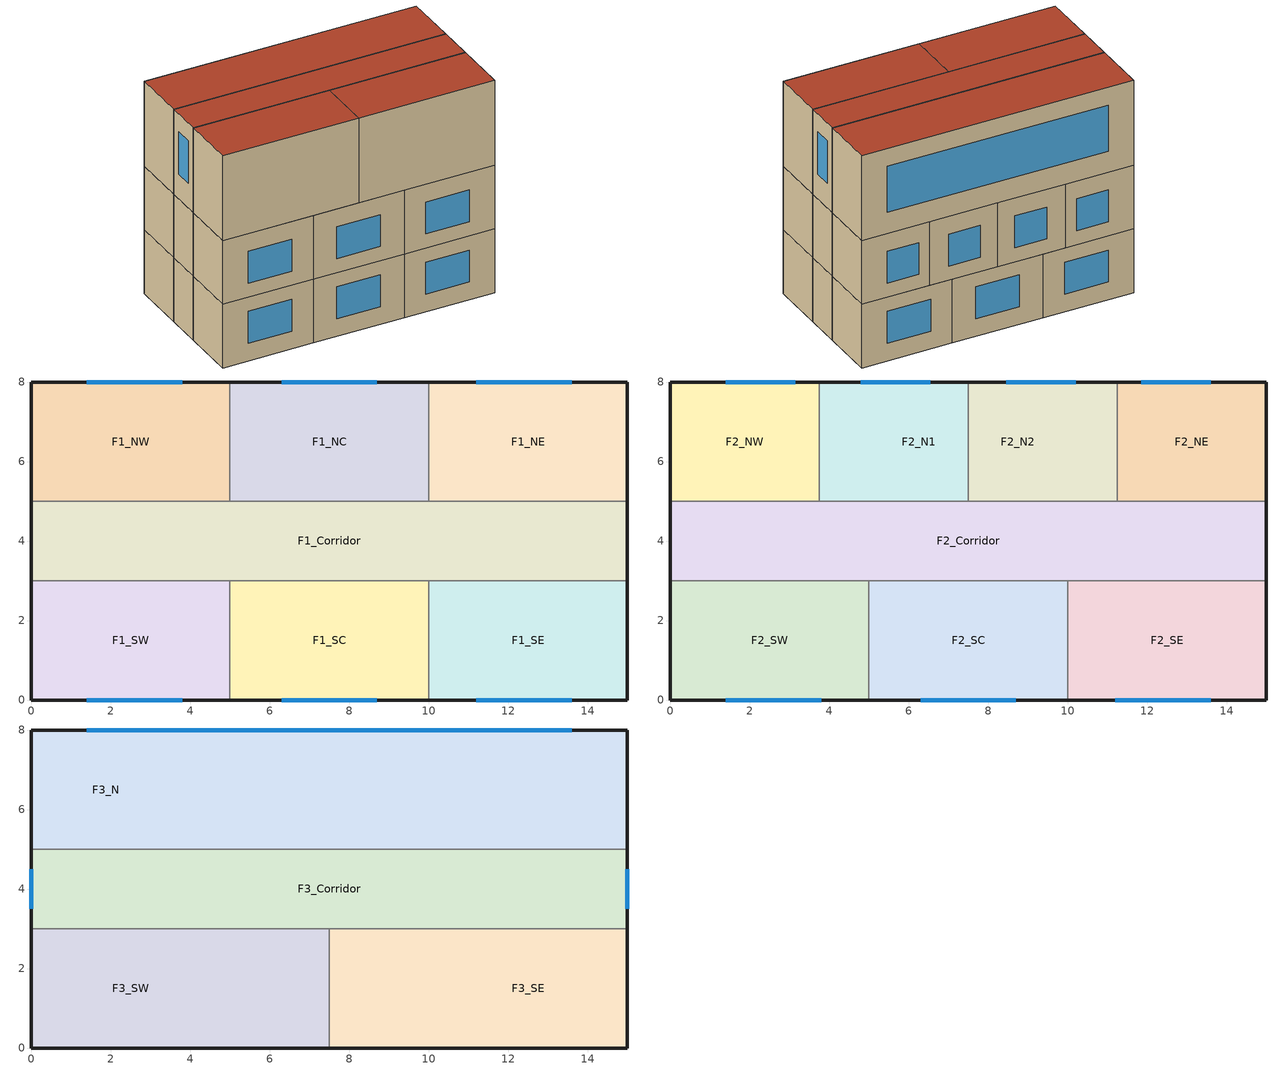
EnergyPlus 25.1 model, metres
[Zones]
F1_SW
 floor ground (Default_GroundFloor): 0,0 0,3 5,3 5,0 z0
 wall outside (Default_Ext_Wall): 0,3 0,0 5,0 z0:3.6
 wall to F1_SC (Default_Int_Wall): 5,0 5,3 z0:3.6
 wall to F1_Corridor (Default_Int_Wall): 5,3 0,3 z0:3.6
 window (Default_Window): 1.4,0 3.8,0 z1:2.8
F1_SC
 floor ground (Default_GroundFloor): 5,0 5,3 10,3 10,0 z0
 wall outside (Default_Ext_Wall): 5,0 10,0 z0:3.6
 wall to F1_SE (Default_Int_Wall): 10,0 10,3 z0:3.6
 wall to F1_Corridor (Default_Int_Wall): 10,3 5,3 z0:3.6
 window (Default_Window): 6.3,0 8.7,0 z1:2.8
F1_SE
 floor ground (Default_GroundFloor): 10,0 10,3 15,3 15,0 z0
 wall outside (Default_Ext_Wall): 10,0 15,0 15,3 z0:3.6
 wall to F1_Corridor (Default_Int_Wall): 15,3 10,3 z0:3.6
 window (Default_Window): 11.2,0 13.6,0 z1:2.8
F1_Corridor
 floor ground (Default_GroundFloor): 0,3 0,5 15,5 15,3 z0
 wall outside (Default_Ext_Wall): 15,3 15,5 / 0,5 0,3 z0:3.6
 wall to F1_NW (Default_Int_Wall): 5,5 0,5 z0:3.6
 wall to F1_NC (Default_Int_Wall): 10,5 5,5 z0:3.6
 wall to F1_NE (Default_Int_Wall): 15,5 10,5 z0:3.6
F1_NW
 floor ground (Default_GroundFloor): 0,5 0,8 5,8 5,5 z0
 wall outside (Default_Ext_Wall): 5,8 0,8 0,5 z0:3.6
 wall to F1_NC (Default_Int_Wall): 5,5 5,8 z0:3.6
 window (Default_Window): 3.8,8 1.4,8 z1:2.8
F1_NC
 floor ground (Default_GroundFloor): 5,5 5,8 10,8 10,5 z0
 wall outside (Default_Ext_Wall): 10,8 5,8 z0:3.6
 wall to F1_NE (Default_Int_Wall): 10,5 10,8 z0:3.6
 window (Default_Window): 8.7,8 6.3,8 z1:2.8
F1_NE
 floor ground (Default_GroundFloor): 10,5 10,8 15,8 15,5 z0
 wall outside (Default_Ext_Wall): 15,5 15,8 10,8 z0:3.6
 window (Default_Window): 13.6,8 11.2,8 z1:2.8
F2_SW
 floor to F1_SW (Cons_InterFloor): 0,0 0,3 5,3 5,0 z3.6
 wall outside (Default_Ext_Wall): 0,3 0,0 5,0 z3.6:7.2
 wall to F2_SC (Default_Int_Wall): 5,0 5,3 z3.6:7.2
 wall to F2_Corridor (Default_Int_Wall): 5,3 0,3 z3.6:7.2
 window (Default_Window): 1.4,0 3.8,0 z4.4:6.2
F2_SC
 floor to F1_SC (Cons_InterFloor): 5,0 5,3 10,3 10,0 z3.6
 wall outside (Default_Ext_Wall): 5,0 10,0 z3.6:7.2
 wall to F2_SE (Default_Int_Wall): 10,0 10,3 z3.6:7.2
 wall to F2_Corridor (Default_Int_Wall): 10,3 5,3 z3.6:7.2
 window (Default_Window): 6.3,0 8.7,0 z4.4:6.2
F2_SE
 floor to F1_SE (Cons_InterFloor): 10,0 10,3 15,3 15,0 z3.6
 wall outside (Default_Ext_Wall): 10,0 15,0 15,3 z3.6:7.2
 wall to F2_Corridor (Default_Int_Wall): 15,3 10,3 z3.6:7.2
 window (Default_Window): 11.2,0 13.6,0 z4.4:6.2
F2_Corridor
 floor to F1_Corridor (Cons_InterFloor): 0,3 0,5 15,5 15,3 z3.6
 wall outside (Default_Ext_Wall): 15,3 15,5 / 0,5 0,3 z3.6:7.2
 wall to F2_NW (Default_Int_Wall): 3.75,5 0,5 z3.6:7.2
 wall to F2_N1 (Default_Int_Wall): 7.5,5 3.75,5 z3.6:7.2
 wall to F2_N2 (Default_Int_Wall): 11.25,5 7.5,5 z3.6:7.2
 wall to F2_NE (Default_Int_Wall): 15,5 11.25,5 z3.6:7.2
F2_NW
 floor to F1_NW (Cons_InterFloor): 0,5 0,8 3.75,8 3.75,5 z3.6
 wall outside (Default_Ext_Wall): 3.75,8 0,8 0,5 z3.6:7.2
 wall to F2_N1 (Default_Int_Wall): 3.75,5 3.75,8 z3.6:7.2
 window (Default_Window): 3.15,8 1.4,8 z4.4:6.2
F2_N1
 floor to F1_NW (Cons_InterFloor): 3.75,5 3.75,8 5,8 5,5 z3.6
 floor to F1_NC (Cons_InterFloor): 5,5 5,8 7.5,8 7.5,5 z3.6
 wall outside (Default_Ext_Wall): 7.5,8 3.75,8 z3.6:7.2
 wall to F2_N2 (Default_Int_Wall): 7.5,5 7.5,8 z3.6:7.2
 window (Default_Window): 6.55,8 4.8,8 z4.4:6.2
F2_N2
 floor to F1_NC (Cons_InterFloor): 7.5,5 7.5,8 10,8 10,5 z3.6
 floor to F1_NE (Cons_InterFloor): 10,5 10,8 11.25,8 11.25,5 z3.6
 wall outside (Default_Ext_Wall): 11.25,8 7.5,8 z3.6:7.2
 wall to F2_NE (Default_Int_Wall): 11.25,5 11.25,8 z3.6:7.2
 window (Default_Window): 10.2,8 8.45,8 z4.4:6.2
F2_NE
 floor to F1_NE (Cons_InterFloor): 11.25,5 11.25,8 15,8 15,5 z3.6
 wall outside (Default_Ext_Wall): 15,5 15,8 11.25,8 z3.6:7.2
 window (Default_Window): 13.6,8 11.85,8 z4.4:6.2
F3_SW
 floor to F2_SW (Cons_InterFloor): 0,0 0,3 5,3 5,0 z7.2
 floor to F2_SC (Cons_InterFloor): 5,0 5,3 7.5,3 7.5,0 z7.2
 wall outside (Default_Ext_Wall): 0,3 0,0 7.5,0 z7.2:12
 wall to F3_SE (Default_Int_Wall): 7.5,0 7.5,3 z7.2:12
 wall to F3_Corridor (Default_Int_Wall): 7.5,3 0,3 z7.2:12
 roof outside (Default_Roof): 0,3 0,0 7.5,0 7.5,3 z12
F3_SE
 floor to F2_SC (Cons_InterFloor): 7.5,0 7.5,3 10,3 10,0 z7.2
 floor to F2_SE (Cons_InterFloor): 10,0 10,3 15,3 15,0 z7.2
 wall outside (Default_Ext_Wall): 7.5,0 15,0 15,3 z7.2:12
 wall to F3_Corridor (Default_Int_Wall): 15,3 7.5,3 z7.2:12
 roof outside (Default_Roof): 7.5,3 7.5,0 15,0 15,3 z12
F3_Corridor
 floor to F2_Corridor (Cons_InterFloor): 0,3 0,5 15,5 15,3 z7.2
 wall outside (Default_Ext_Wall): 15,3 15,5 / 0,5 0,3 z7.2:12
 wall to F3_N (Default_Int_Wall): 15,5 0,5 z7.2:12
 window (Default_Window): 15,3.5 15,4.5 / 0,4.5 0,3.5 z8.6:11
 roof outside (Default_Roof): 0,5 0,3 15,3 15,5 z12
F3_N
 floor to F2_NW (Cons_InterFloor): 0,5 0,8 3.75,8 3.75,5 z7.2
 floor to F2_N1 (Cons_InterFloor): 3.75,5 3.75,8 7.5,8 7.5,5 z7.2
 floor to F2_N2 (Cons_InterFloor): 7.5,5 7.5,8 11.25,8 11.25,5 z7.2
 floor to F2_NE (Cons_InterFloor): 11.25,5 11.25,8 15,8 15,5 z7.2
 wall outside (Default_Ext_Wall): 15,5 15,8 0,8 0,5 z7.2:12
 window (Default_Window): 13.6,8 1.4,8 z8.4:11
 roof outside (Default_Roof): 0,8 0,5 15,5 15,8 z12
[BUILDING]
sm20_anchor: North Axis=0; Terrain=Suburbs; Loads Convergence Tolerance Value=0.04; Temperature Convergence Tolerance Value=0.4; Solar Distribution=FullExterior; Maximum Number of Warmup Days=25; Minimum Number of Warmup Days=1
[SITE:LOCATION]
Shenzhen: Latitude=22.54; Longitude=114.06; Time Zone=8; Elevation=0
[MATERIAL] Thermal Absorptance=0.9; Solar Absorptance=0.7; Visible Absorptance=0.7
Name | Roughness | Thickness | Conductivity | Density | Specific Heat
Mat_Stucco | MediumRough | 0.025 | 0.72 | 1856 | 840
Mat_Insulation | MediumRough | 0.05 | 0.04 | 32 | 1210
Mat_Gypsum | Smooth | 0.0125 | 0.16 | 800 | 1090
Mat_Floor_Concrete | MediumRough | 0.15 | 1.13 | 2100 | 1000
Mat_Roof_Membrane | VerySmooth | 0.01 | 0.16 | 1120 | 1460
[WINDOWMATERIAL:SIMPLEGLAZINGSYSTEM]
Mat_SingleGlazing: UFactor=3; Solar Heat Gain Coefficient=0.5
[CONSTRUCTION]
Default_Ext_Wall: Mat_Stucco, Mat_Insulation, Mat_Gypsum
Default_Int_Wall: Mat_Gypsum, Mat_Insulation, Mat_Gypsum
Default_GroundFloor: Mat_Floor_Concrete, Mat_Insulation, Mat_Gypsum
Cons_InterFloor: Mat_Floor_Concrete
Default_Roof: Mat_Roof_Membrane, Mat_Insulation, Mat_Gypsum
Default_Window: Mat_SingleGlazing
[ZONE] Type=1; Multiplier=1; Ceiling Height=autocalculate; Volume=autocalculate; Floor Area=autocalculate; Zone Inside Convection Algorithm=TARP; Zone Outside Convection Algorithm=DOE-2; Part of Total Floor Area=Yes
F1_SW; F1_SC; F1_SE; F1_Corridor; F1_NW; F1_NC; F1_NE; F2_SW; F2_SC; F2_SE; F2_Corridor; F2_NW; F2_N1; F2_N2; F2_NE; F3_SW; F3_SE; F3_Corridor; F3_N
[PEOPLE] Number of People Schedule=Office_Occupancy_Schedule; Number of People Calculation Method=Area/Person; Number of People=0; People per Floor Area=0; Floor Area per Person=10; Fraction Radiant=0.3; Sensible Heat Fraction=Autocalculate; Activity Level Schedule=Office_Activity_Schedule; Carbon Dioxide Generation Rate=3.82e-08; Enable ASHRAE 55 Comfort Warnings=No; Mean Radiant Temperature Calculation Type=EnclosureAveraged; Clothing Insulation Calculation Method=ClothingInsulationSchedule; Cold Stress Temperature Threshold=15.56; Heat Stress Temperature Threshold=30
Name | Zone or ZoneList or Space or SpaceList
F1_SW People | F1_SW
F1_SC People | F1_SC
F1_SE People | F1_SE
F1_Corridor People | F1_Corridor
F1_NW People | F1_NW
F1_NC People | F1_NC
F1_NE People | F1_NE
F2_SW People | F2_SW
F2_SC People | F2_SC
F2_SE People | F2_SE
F2_Corridor People | F2_Corridor
F2_NW People | F2_NW
F2_N1 People | F2_N1
F2_N2 People | F2_N2
F2_NE People | F2_NE
F3_SW People | F3_SW
F3_SE People | F3_SE
F3_Corridor People | F3_Corridor
F3_N People | F3_N
[LIGHTS] Schedule=Office_Lighting_Schedule; Design Level Calculation Method=Watts/Area; Lighting Level=0; Watts per Floor Area=10; Watts per Person=0; Return Air Fraction=0; Fraction Radiant=0.7; Fraction Visible=0.18; Fraction Replaceable=1; EndUse Subcategory=General; Return Air Fraction Calculated from Plenum Temperature=No; Return Air Fraction Function of Plenum Temperature Coefficient 1=0; Return Air Fraction Function of Plenum Temperature Coefficient 2=0
Name | Zone or ZoneList or Space or SpaceList
F1_SW Lights | F1_SW
F1_SC Lights | F1_SC
F1_SE Lights | F1_SE
F1_Corridor Lights | F1_Corridor
F1_NW Lights | F1_NW
F1_NC Lights | F1_NC
F1_NE Lights | F1_NE
F2_SW Lights | F2_SW
F2_SC Lights | F2_SC
F2_SE Lights | F2_SE
F2_Corridor Lights | F2_Corridor
F2_NW Lights | F2_NW
F2_N1 Lights | F2_N1
F2_N2 Lights | F2_N2
F2_NE Lights | F2_NE
F3_SW Lights | F3_SW
F3_SE Lights | F3_SE
F3_Corridor Lights | F3_Corridor
F3_N Lights | F3_N
[HVACTEMPLATE:THERMOSTAT]
Office Thermostat: Heating Setpoint Schedule=Office_Heating_Setpoint; Cooling Setpoint Schedule=Office_Cooling_Setpoint
[HVACTEMPLATE:ZONE:IDEALLOADSAIRSYSTEM] Template Thermostat=Office Thermostat; System Availability Schedule=Office_Avail_Schedule; Maximum Heating Supply Air Temperature=50; Minimum Cooling Supply Air Temperature=13; Maximum Heating Supply Air Humidity Ratio=0.0156; Minimum Cooling Supply Air Humidity Ratio=0.0077; Heating Limit=NoLimit; Cooling Limit=NoLimit; Dehumidification Control Type=ConstantSensibleHeatRatio; Cooling Sensible Heat Ratio=0.7; Dehumidification Setpoint=60; Humidification Control Type=None; Humidification Setpoint=30; Outdoor Air Method=None; Outdoor Air Flow Rate per Person=0.00944; Outdoor Air Flow Rate per Zone Floor Area=0; Outdoor Air Flow Rate per Zone=0; Demand Controlled Ventilation Type=None; Outdoor Air Economizer Type=NoEconomizer; Heat Recovery Type=None; Sensible Heat Recovery Effectiveness=0.7; Latent Heat Recovery Effectiveness=0.65
F1_SW; F1_SC; F1_SE; F1_Corridor; F1_NW; F1_NC; F1_NE; F2_SW; F2_SC; F2_SE; F2_Corridor; F2_NW; F2_N1; F2_N2; F2_NE; F3_SW; F3_SE; F3_Corridor; F3_N
[SCHEDULE:COMPACT]
Office_Heating_Setpoint: Through: 12/31, For: AllDays, Until: 24:00, 20
Office_Cooling_Setpoint: Through: 12/31, For: AllDays, Until: 24:00, 24
Office_Avail_Schedule: Through: 12/31, For: AllDays, Until: 24:00, 1
Office_Occupancy_Schedule; Office_Lighting_Schedule: Through: 12/31, For: Weekdays, Until: 09:00, 0, Until: 18:00, 1, Until: 24:00, 0, For: Weekends, Until: 24:00, 0, For: Holidays, Until: 24:00, 0, For: AllOtherDays, Until: 24:00, 0
Office_Activity_Schedule: Through: 12/31, For: AllDays, Until: 24:00, 120
